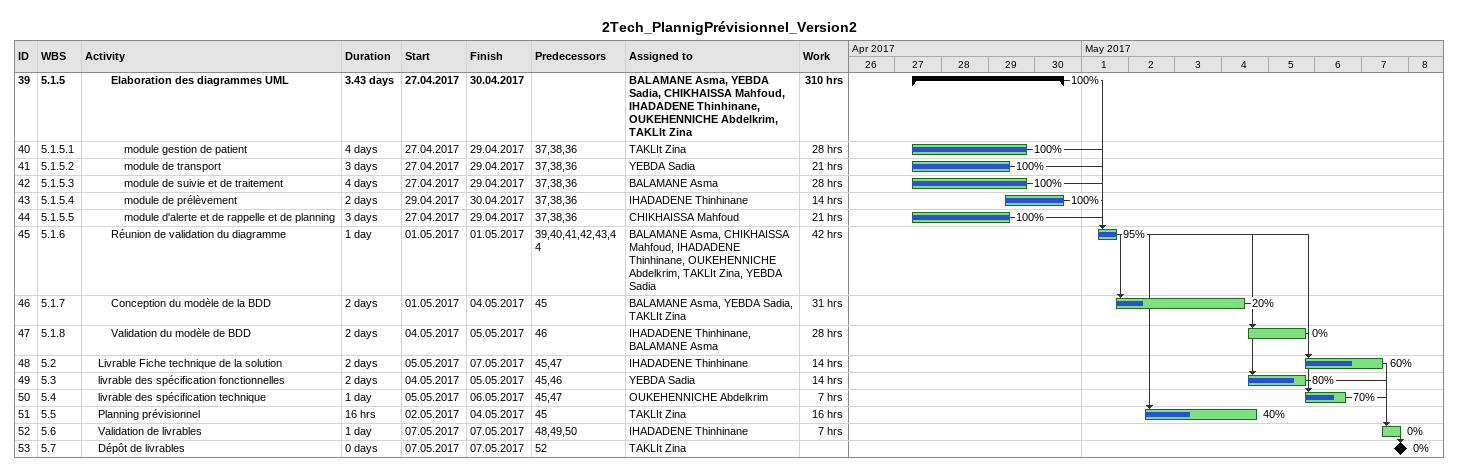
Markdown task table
2Tech_PlannigPrévisionnel_Version2

| ID | WBS | Task | Duration | Start | Finish | Predecessors | Resources | % complete | Work (h) |
|---|---|---|---|---|---|---|---|---|---|
| 39 | 5.1.5 | **Elaboration des diagrammes UML** | 3.43d | 2017-04-27 | 2017-04-30 |  | BALAMANE Asma, YEBDA Sadia, CHIKHAISSA Mahfoud, IHADADENE Thinhinane, OUKEHENNICHE Abdelkrim, TAKLIt Zina | 100 | 310 |
| 40 | 5.1.5.1 | module gestion de patient | 4d | 2017-04-27 | 2017-04-29 | 37, 38, 36 | TAKLIt Zina | 100 | 28 |
| 41 | 5.1.5.2 | module de transport | 3d | 2017-04-27 | 2017-04-29 | 37, 38, 36 | YEBDA Sadia | 100 | 21 |
| 42 | 5.1.5.3 | module de suivie et de traitement | 4d | 2017-04-27 | 2017-04-29 | 37, 38, 36 | BALAMANE Asma | 100 | 28 |
| 43 | 5.1.5.4 | module de prélèvement | 2d | 2017-04-29 | 2017-04-30 | 37, 38, 36 | IHADADENE Thinhinane | 100 | 14 |
| 44 | 5.1.5.5 | module d'alerte et de rappelle et de planning | 3d | 2017-04-27 | 2017-04-29 | 37, 38, 36 | CHIKHAISSA Mahfoud | 100 | 21 |
| 45 | 5.1.6 | Réunion de validation du diagramme | 1d | 2017-05-01 | 2017-05-01 | 39, 40, 41, 42, 43, 44 | BALAMANE Asma, CHIKHAISSA Mahfoud, IHADADENE Thinhinane, OUKEHENNICHE Abdelkrim, TAKLIt Zina, YEBDA Sadia | 95 | 42 |
| 46 | 5.1.7 | Conception du modèle de la BDD | 2d | 2017-05-01 | 2017-05-04 | 45 | BALAMANE Asma, YEBDA Sadia, TAKLIt Zina | 20 | 31 |
| 47 | 5.1.8 | Validation du modèle de BDD | 2d | 2017-05-04 | 2017-05-05 | 46 | IHADADENE Thinhinane, BALAMANE Asma | 0 | 28 |
| 48 | 5.2 | Livrable Fiche technique de la solution | 2d | 2017-05-05 | 2017-05-07 | 45, 47 | IHADADENE Thinhinane | 60 | 14 |
| 49 | 5.3 | livrable des spécification fonctionnelles | 2d | 2017-05-04 | 2017-05-05 | 45, 46 | YEBDA Sadia | 80 | 14 |
| 50 | 5.4 | livrable des spécification technique | 1d | 2017-05-05 | 2017-05-06 | 45, 47 | OUKEHENNICHE Abdelkrim | 70 | 7 |
| 51 | 5.5 | Planning prévisionnel | 16h | 2017-05-02 | 2017-05-04 | 45 | TAKLIt Zina | 40 | 16 |
| 52 | 5.6 | Validation de livrables | 1d | 2017-05-07 | 2017-05-07 | 48, 49, 50 | IHADADENE Thinhinane | 0 | 7 |
| 53 | 5.7 | Dépôt de livrables | 0d | 2017-05-07 | 2017-05-07 | 52 | TAKLIt Zina | 0 |  |
